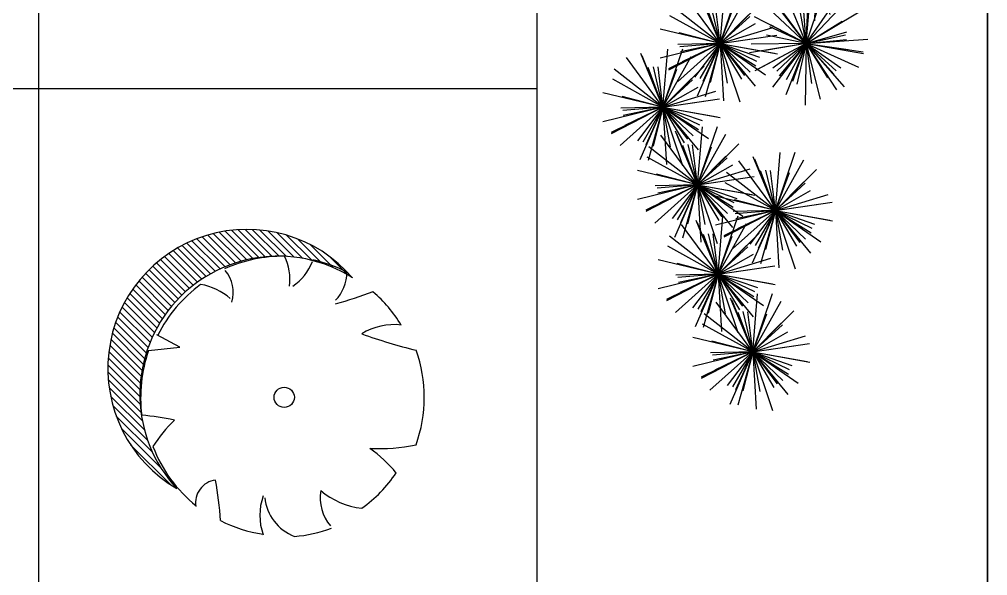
# Model space of a CAD drawing. Header units: inches. Extents: x 7658 to 73799, y 48 to 40262.
# Drawn here: x 69287 to 73799, y 14864 to 17457 of the extents above; entities that cross this region are included whole.
import ezdxf

# ---------------------------------------------------------------- set-up
doc = ezdxf.new("R2010")
doc.units = ezdxf.units.IN
doc.layers.add('www.cad-blocks.net', color=7, linetype='Continuous')
doc.styles.get("Standard").update_dxf_attribs({"font": 'arial.ttf'})

# ---------------------------------------------------------------- blocks, each defined once
blk = doc.blocks.new('A$C516926BB')
for p, q in [((57.99037719935905, 38.51941162519506), (57.99037719935859, -2.748136466834694e-06)), ((60.31176071131927, 38.51941162519506), (60.31176071131904, -2.748136466834694e-06)), ((62.41206010361475, 38.51941162519506), (62.41206010361452, -2.748136466834694e-06)), ((7.570399702672148e-07, 16.44097174518174), (60.31176071131881, 16.44097174518174))]:
    blk.add_line(p, q)
blk = doc.blocks.new('A$C0CBA77EA')
for p, q in [((0.6572828825719625, 3.12565336268176), (0.7490334059102679, 3.398285871458711)), ((0.6572828825719625, 3.12565336268176), (0.6794806879570388, 3.395660428895326)), ((0.6572828825719625, 3.12565336268176), (0.4862456115688474, 3.356938674151252)), ((0.6572828825719625, 3.12565336268176), (0.5538383130769944, 3.3760446153467)), ((0.6572828825719625, 3.12565336268176), (0.6766584205888648, 3.382350036408525)), ((0.6572828825719625, 3.12565336268176), (0.8199877359402308, 3.362874302030605)), ((0.6572828825719625, 3.12565336268176), (0.4594818726673111, 3.310778506433735)), ((0.6572828825719625, 3.12565336268176), (0.6220879991997208, 3.311039321553608)), ((0.6572828825719625, 3.12565336268176), (0.6422371396856761, 3.318611735847981)), ((0.6572828825719625, 3.12565336268176), (0.66666878569049, 3.322028250064932)), ((0.6572828825719625, 3.12565336268176), (0.8408573583601537, 3.320227808299705)), ((0.6572828825719625, 3.12565336268176), (0.4164506759934739, 3.249735620250476)), ((0.6572828825719625, 3.12565336268176), (0.5413783898311522, 3.274558641718386)), ((0.6572828825719625, 3.12565336268176), (0.9035794171841189, 3.27426244858566)), ((0.6572828825719625, 3.12565336268176), (0.4866525058423576, 3.204415481916612)), ((0.6572828825719625, 3.12565336268176), (0.4901423504879858, 3.213235758726796)), ((0.6572828825719625, 3.12565336268176), (0.8236793904134174, 3.23035958862215)), ((0.6572828825719625, 3.12565336268176), (0.4725795785179798, 3.164271014524502)), ((0.6572828825719625, 3.12565336268176), (0.8459459957912259, 3.180947316085394)), ((0.6572828825719625, 3.12565336268176), (0.8405888432725988, 3.16709152940598)), ((1.001283516628973, 2.923777312976426), (0.8978389471321861, 3.174168565640912)), ((1.001283516628973, 2.923777312976426), (1.093034039966369, 3.196409821752013)), ((1.001283516628973, 2.923777312976426), (1.023481322012231, 3.193784379189992)), ((1.001283516628973, 2.923777312976426), (1.020659054644057, 3.180473986702737)), ((1.001283516628973, 2.923777312976426), (1.163988369995423, 3.160998252324362)), ((0.6572828825719625, 3.12565336268176), (0.3931821577307346, 3.083113849453412)), ((0.6572828825719625, 3.12565336268176), (0.3998738801983563, 3.122620332459292)), ((0.6572828825719625, 3.12565336268176), (0.4176881799285184, 2.99919808665959)), ((0.6572828825719625, 3.12565336268176), (0.4296140466121869, 3.005505558258164)), ((0.6572828825719625, 3.12565336268176), (0.4663654346632029, 3.093875442090166)), ((0.6572828825719625, 3.12565336268176), (0.4997558115137508, 2.922051261368097)), ((0.6572828825719625, 3.12565336268176), (0.5018963960674228, 3.010265547185327)), ((0.6572828825719625, 3.12565336268176), (0.5198952086793724, 2.996303988410318)), ((0.6572828825719625, 3.12565336268176), (0.5302492029732093, 2.97560791683577)), ((0.6572828825719625, 3.12565336268176), (0.5613339664905652, 2.88677598979325)), ((0.6572828825719625, 3.12565336268176), (0.5635865999593079, 2.95630072828294)), ((0.6572828825719625, 3.12565336268176), (0.5936659592380238, 2.948817043011104)), ((0.6572828825719625, 3.12565336268176), (0.6133876642634277, 2.93715265190599)), ((0.6572828825719625, 3.12565336268176), (0.6520980194109143, 2.838042930728307)), ((0.6572828825719625, 3.12565336268176), (0.9442536762480813, 3.145513044252539)), ((0.6572828825719625, 3.12565336268176), (0.8450280537545041, 3.144584402301689)), ((0.6572828825719625, 3.12565336268176), (0.7961835099467862, 2.999064213838892)), ((0.6572828825719625, 3.12565336268176), (0.756341068103211, 2.965948407315182)), ((0.6572828825719625, 3.12565336268176), (0.722640373154718, 2.866255595781467)), ((0.6572828825719625, 3.12565336268176), (0.8178124315709283, 3.012156862864913)), ((0.6572828825719625, 3.12565336268176), (0.7867252545574956, 2.981764584492112)), ((0.6572828825719625, 3.12565336268176), (0.7982383975704579, 2.910246453396894)), ((0.6572828825719625, 3.12565336268176), (0.6813597420559745, 2.939270687181988)), ((0.6572828825719625, 3.12565336268176), (0.8337968811556493, 2.92465184191019)), ((0.6572828825719625, 3.12565336268176), (0.9011597745920881, 3.015731278516114)), ((0.6572828825719625, 3.12565336268176), (0.9219064013896059, 3.086497311584708)), ((0.6572828825719625, 3.12565336268176), (0.8519138740884955, 3.097905052578199)), ((0.6572828825719625, 3.12565336268176), (0.9243345156000942, 3.080046524740965)), ((1.001283516628973, 2.923777312976426), (0.8302462456240391, 3.155062624445918)), ((1.001283516628973, 2.923777312976426), (0.9862377737408679, 3.116735686141283)), ((1.001283516628973, 2.923777312976426), (1.010669419744772, 3.120152200359144)), ((1.001283516628973, 2.923777312976426), (1.184857992415346, 3.118351758593008)), ((1.001283516628973, 2.923777312976426), (0.8034825067225029, 3.108902456727947)), ((1.001283516628973, 2.923777312976426), (0.8853790238854344, 3.072682592011688)), ((1.001283516628973, 2.923777312976426), (0.9660886332549126, 3.109163271849184)), ((1.001283516628973, 2.923777312976426), (1.24758005124022, 3.072386398879416)), ((1.001283516628973, 2.923777312976426), (0.7604513100495751, 3.047859570544233)), ((1.001283516628973, 2.923777312976426), (1.167680024468609, 3.028483538915452)), ((1.001283516628973, 2.923777312976426), (0.8306531398975494, 3.002539432209005)), ((1.001283516628973, 2.923777312976426), (0.8341429845440871, 3.011359709020098)), ((1.001283516628973, 2.923777312976426), (1.189946629846418, 2.979071266378696)), ((1.001283516628973, 2.923777312976426), (0.8165802125731716, 2.962394964817349)), ((1.001283516628973, 2.923777312976426), (1.184589477326881, 2.965215479698827)), ((1.001283516628973, 2.923777312976426), (1.288254310303273, 2.943636994545841)), ((1.001283516628973, 2.923777312976426), (1.189028687809696, 2.942708352595901)), ((1.001283516628973, 2.923777312976426), (0.7371827917850169, 2.881237799747623)), ((1.001283516628973, 2.923777312976426), (0.7438745142535481, 2.920744282753049)), ((1.001283516628973, 2.923777312976426), (0.7616888139837101, 2.797322036952892)), ((1.001283516628973, 2.923777312976426), (0.7736146806682882, 2.803629508551921)), ((1.001283516628973, 2.923777312976426), (0.8103660687183947, 2.891999392384378)), ((1.001283516628973, 2.923777312976426), (0.8437564455689426, 2.720175211662308)), ((1.001283516628973, 2.923777312976426), (0.845897030123524, 2.808389497479084)), ((1.001283516628973, 2.923777312976426), (0.8638958427336547, 2.794427938703166)), ((1.001283516628973, 2.923777312976426), (0.8742498370284011, 2.773731867128618)), ((1.001283516628973, 2.923777312976426), (0.9053346005466665, 2.684899940086098)), ((1.001283516628973, 2.923777312976426), (0.9075872340144997, 2.754424678575788)), ((1.001283516628973, 2.923777312976426), (0.9376665932932156, 2.746940993305316)), ((1.001283516628973, 2.923777312976426), (0.957388298319529, 2.735276602198383)), ((1.001283516628973, 2.923777312976426), (0.9960986534651965, 2.636166881022973)), ((1.001283516628973, 2.923777312976426), (1.177797515211751, 2.722775792204857)), ((1.001283516628973, 2.923777312976426), (1.142239031626559, 2.708370403690651)), ((1.001283516628973, 2.923777312976426), (1.06664100720991, 2.664379546075679)), ((1.001283516628973, 2.923777312976426), (1.268335149654376, 2.878170475035176)), ((1.001283516628973, 2.923777312976426), (1.195914508143687, 2.89602900287241)), ((1.001283516628973, 2.923777312976426), (1.24516040864728, 2.813855228808961)), ((1.001283516628973, 2.923777312976426), (1.265907035444798, 2.88462126187892)), ((1.001283516628973, 2.923777312976426), (1.161813065625211, 2.81028081315867)), ((1.001283516628973, 2.923777312976426), (1.140184144001978, 2.797188164133104)), ((1.001283516628973, 2.923777312976426), (1.025360376112076, 2.73739463747529)), ((1.001283516628973, 2.923777312976426), (1.130725888611778, 2.779888534786323)), ((1.001283516628973, 2.923777312976426), (1.100341702158403, 2.764072357609393)), ((0.9574053792384802, 2.529585365505454), (1.049155902574967, 2.802217874281496)), ((0.9574053792384802, 2.529585365505454), (0.9796031846217375, 2.79959243171902)), ((0.9574053792384802, 2.529585365505454), (0.7863681082344556, 2.760870676974946)), ((0.9574053792384802, 2.529585365505454), (0.8539608097426026, 2.77997661816994)), ((0.9574053792384802, 2.529585365505454), (0.9767809172535635, 2.786282039231764)), ((0.9574053792384802, 2.529585365505454), (1.120110232604929, 2.766806304853844)), ((0.9574053792384802, 2.529585365505454), (0.7596043693320098, 2.714710509257429)), ((0.9574053792384802, 2.529585365505454), (0.9222104958644195, 2.714971324378666)), ((0.9574053792384802, 2.529585365505454), (0.9423596363503748, 2.72254373867122)), ((0.9574053792384802, 2.529585365505454), (0.9667912823551887, 2.725960252888171)), ((0.9574053792384802, 2.529585365505454), (1.140979855024852, 2.724159811122945)), ((0.9574053792384802, 2.529585365505454), (0.8415008864958509, 2.678490644541625)), ((0.9574053792384802, 2.529585365505454), (1.203701913848818, 2.678194451408444)), ((0.9574053792384802, 2.529585365505454), (0.7165731726599915, 2.653667623073261)), ((0.9574053792384802, 2.529585365505454), (0.7902648471526845, 2.617167761550036)), ((0.9574053792384802, 2.529585365505454), (1.123801887079026, 2.63429159144448)), ((0.64787438039275, 2.305837956247387), (0.7396249037301459, 2.578470465023884)), ((0.64787438039275, 2.305837956247387), (0.6700721857769167, 2.575845022460044)), ((0.9574053792384802, 2.529585365505454), (0.7867750025079658, 2.608347484738943)), ((0.9574053792384802, 2.529585365505454), (1.146068492455925, 2.584879318908179)), ((0.64787438039275, 2.305837956247387), (0.4768371093887254, 2.537123267716879)), ((0.64787438039275, 2.305837956247387), (0.5444298108968724, 2.556229208911873)), ((0.64787438039275, 2.305837956247387), (0.6672499184078333, 2.562534629973698)), ((0.64787438039275, 2.305837956247387), (0.8105792337591993, 2.543058895595777)), ((0.9574053792384802, 2.529585365505454), (0.6933046543963428, 2.487045852276651)), ((0.9574053792384802, 2.529585365505454), (0.699996376863055, 2.526552335282531)), ((0.9574053792384802, 2.529585365505454), (0.7178106765941266, 2.403130089482829)), ((0.9574053792384802, 2.529585365505454), (0.7297365432768856, 2.409437561080949)), ((0.9574053792384802, 2.529585365505454), (0.7664879313279016, 2.497807444913406)), ((0.9574053792384802, 2.529585365505454), (0.7727020751826785, 2.568203017347287)), ((0.9574053792384802, 2.529585365505454), (0.799878308179359, 2.325983264191336)), ((0.9574053792384802, 2.529585365505454), (0.802018892733031, 2.414197550008566)), ((0.9574053792384802, 2.529585365505454), (0.8200177053431617, 2.400235991232648)), ((0.9574053792384802, 2.529585365505454), (0.830371699637908, 2.379539919658555)), ((0.9574053792384802, 2.529585365505454), (0.8614564631561734, 2.290707992616035)), ((0.9574053792384802, 2.529585365505454), (0.8637090966240066, 2.36023273110527)), ((0.9574053792384802, 2.529585365505454), (0.8937884559027225, 2.352749045835253)), ((0.9574053792384802, 2.529585365505454), (0.9135101609281264, 2.34108465472832)), ((0.9574053792384802, 2.529585365505454), (0.952220516075613, 2.241974933552001)), ((0.9574053792384802, 2.529585365505454), (1.140711339938207, 2.571023532229219)), ((0.9574053792384802, 2.529585365505454), (1.24437617291369, 2.549445047075324)), ((0.9574053792384802, 2.529585365505454), (1.145150550419203, 2.548516405125383)), ((0.9574053792384802, 2.529585365505454), (1.133919377821258, 2.328583844734339)), ((0.9574053792384802, 2.529585365505454), (0.9814822387215827, 2.343202690004318)), ((0.9574053792384802, 2.529585365505454), (1.098360894235157, 2.314178456220134)), ((0.9574053792384802, 2.529585365505454), (1.086847751222194, 2.385696587315806)), ((0.9574053792384802, 2.529585365505454), (1.022762869819417, 2.270187598604707)), ((0.9574053792384802, 2.529585365505454), (1.201282271256787, 2.419663281338899)), ((0.9574053792384802, 2.529585365505454), (1.05646356476791, 2.369880410138421)), ((0.9574053792384802, 2.529585365505454), (1.096306006611485, 2.402996216663041)), ((0.9574053792384802, 2.529585365505454), (1.224457012264793, 2.483978527564204)), ((0.9574053792384802, 2.529585365505454), (1.152036370754104, 2.501837055401438)), ((0.9574053792384802, 2.529585365505454), (1.117934928235627, 2.416088865687698)), ((0.9574053792384802, 2.529585365505454), (1.222028898054305, 2.490429314407947)), ((0.64787438039275, 2.305837956247387), (0.4500733704862796, 2.490963099998908)), ((0.64787438039275, 2.305837956247387), (0.6126794970186893, 2.491223915119235)), ((0.64787438039275, 2.305837956247387), (0.6328286375064636, 2.498796329412244)), ((0.64787438039275, 2.305837956247387), (0.657260283510368, 2.502212843630105)), ((0.64787438039275, 2.305837956247387), (0.8314488561809412, 2.500412401865333)), ((0.64787438039275, 2.305837956247387), (0.5319698876519396, 2.454743235283559)), ((0.64787438039275, 2.305837956247387), (0.8941709150039969, 2.454447042150377)), ((0.64787438039275, 2.305837956247387), (0.4070421738142613, 2.429920213815194)), ((0.64787438039275, 2.305837956247387), (0.4807338483078638, 2.393420352291969)), ((0.64787438039275, 2.305837956247387), (0.8142708882332954, 2.410544182187323)), ((0.64787438039275, 2.305837956247387), (0.4772440036631451, 2.384600075479966)), ((0.64787438039275, 2.305837956247387), (0.8365374936120133, 2.361131909648748)), ((0.64787438039275, 2.305837956247387), (0.8311803410924767, 2.347276122969788)), ((0.9918750144479418, 2.103961906540235), (0.8884304449520641, 2.35435315920472)), ((0.9918750144479418, 2.103961906540235), (1.083625537785338, 2.376594415317186)), ((0.9918750144479418, 2.103961906540235), (1.014072819831199, 2.373968972754255)), ((0.9918750144479418, 2.103961906540235), (1.011250552463935, 2.360658580266545)), ((0.64787438039275, 2.305837956247387), (0.3837736555506126, 2.26329844301813)), ((0.64787438039275, 2.305837956247387), (0.3904653780200533, 2.302804926024464)), ((0.64787438039275, 2.305837956247387), (0.4082796777493058, 2.179382680224307)), ((0.64787438039275, 2.305837956247387), (0.4202055444329744, 2.185690151822882)), ((0.64787438039275, 2.305837956247387), (0.4569569324839904, 2.274060035655339)), ((0.64787438039275, 2.305837956247387), (0.4631710763387673, 2.34445560808831)), ((0.64787438039275, 2.305837956247387), (0.4903473093345383, 2.102235854933269)), ((0.64787438039275, 2.305837956247387), (0.4924878938873007, 2.19045014074959)), ((0.64787438039275, 2.305837956247387), (0.5104867064983409, 2.176488581974127)), ((0.64787438039275, 2.305837956247387), (0.5208407007930873, 2.155792510401398)), ((0.64787438039275, 2.305837956247387), (0.5519254643104432, 2.066960583357968)), ((0.64787438039275, 2.305837956247387), (0.5541780977800954, 2.136485321848113)), ((0.64787438039275, 2.305837956247387), (0.5842574570579018, 2.129001636576277)), ((0.64787438039275, 2.305837956247387), (0.6039791620833057, 2.117337245470253)), ((0.64787438039275, 2.305837956247387), (0.6426895172307923, 2.018227524293479)), ((0.64787438039275, 2.305837956247387), (0.9348451740679593, 2.325697637816802)), ((0.64787438039275, 2.305837956247387), (0.8356195515743821, 2.324768995867316)), ((0.64787438039275, 2.305837956247387), (0.9149260134190627, 2.260231118306137)), ((0.64787438039275, 2.305837956247387), (0.842505371909283, 2.278089646142462)), ((0.64787438039275, 2.305837956247387), (0.9124978992094839, 2.26668190515079)), ((0.64787438039275, 2.305837956247387), (0.8917512724110566, 2.195915872080832)), ((0.64787438039275, 2.305837956247387), (0.8243883789773463, 2.104836435475818)), ((0.64787438039275, 2.305837956247387), (0.6719512398758525, 2.119455280747161)), ((0.64787438039275, 2.305837956247387), (0.7888298953894264, 2.090431046962067)), ((0.64787438039275, 2.305837956247387), (0.7773167523773736, 2.161949178057284)), ((0.64787438039275, 2.305837956247387), (0.8084039293908063, 2.192341456429631)), ((0.64787438039275, 2.305837956247387), (0.7132318709755054, 2.04644018934664)), ((0.64787438039275, 2.305837956247387), (0.746932565923089, 2.14613300087899)), ((0.64787438039275, 2.305837956247387), (0.7867750077666642, 2.179248807404974)), ((0.9918750144479418, 2.103961906540235), (0.8208377434439171, 2.335247218010636)), ((0.9918750144479418, 2.103961906540235), (1.154579867815301, 2.341182845889989)), ((0.9918750144479418, 2.103961906540235), (0.7940740045423809, 2.289087050292665)), ((0.9918750144479418, 2.103961906540235), (0.9566801310747906, 2.289347865412992)), ((0.9918750144479418, 2.103961906540235), (0.9768292715607458, 2.296920279706001)), ((0.9918750144479418, 2.103961906540235), (1.00126091756556, 2.300336793924316)), ((0.9918750144479418, 2.103961906540235), (1.175449490235223, 2.29853635215909)), ((0.9918750144479418, 2.103961906540235), (0.7510428078685436, 2.228044164109406)), ((0.9918750144479418, 2.103961906540235), (0.8759705217062219, 2.25286718557777)), ((0.9918750144479418, 2.103961906540235), (1.238171549059189, 2.252570992444589)), ((0.9918750144479418, 2.103961906540235), (0.8212446377183369, 2.182724025774178)), ((0.9918750144479418, 2.103961906540235), (0.8247344823630556, 2.191544302585726)), ((0.9918750144479418, 2.103961906540235), (1.158271522289397, 2.208668132480625)), ((0.9918750144479418, 2.103961906540235), (0.8071717103930496, 2.142579558382522)), ((0.9918750144479418, 2.103961906540235), (1.180538127667205, 2.159255859943869)), ((0.9918750144479418, 2.103961906540235), (1.175180975147669, 2.145400073264454)), ((0.9918750144479418, 2.103961906540235), (1.278845808123151, 2.123821588110559)), ((0.9918750144479418, 2.103961906540235), (1.179620185629574, 2.122892946160164)), ((0.9918750144479418, 2.103961906540235), (0.7277742896058044, 2.061422393311432)), ((0.9918750144479418, 2.103961906540235), (0.7344660120743356, 2.100928876318221)), ((0.9918750144479418, 2.103961906540235), (0.7522803118044976, 1.977506630518064)), ((0.9918750144479418, 2.103961906540235), (0.7642061784872567, 1.983814102117094)), ((0.9918750144479418, 2.103961906540235), (0.8009575665382727, 2.072183985948641)), ((0.9918750144479418, 2.103961906540235), (0.8343479433897301, 1.900359805227481)), ((0.9918750144479418, 2.103961906540235), (0.836488527943402, 1.988574091043347)), ((0.9918750144479418, 2.103961906540235), (0.8544873405544422, 1.974612532268338)), ((0.9918750144479418, 2.103961906540235), (0.8648413348482791, 1.953916460694245)), ((0.9918750144479418, 2.103961906540235), (0.895926098365635, 1.86508453365127)), ((0.9918750144479418, 2.103961906540235), (0.8981787318352872, 1.93460927214187)), ((0.9918750144479418, 2.103961906540235), (0.9282580911130935, 1.927125586869579)), ((0.9918750144479418, 2.103961906540235), (0.947979796139407, 1.915461195764465)), ((0.9918750144479418, 2.103961906540235), (0.986690151285984, 1.816351474587691)), ((0.9918750144479418, 2.103961906540235), (1.090933199978281, 1.944256951172747)), ((0.9918750144479418, 2.103961906540235), (1.057232505030697, 1.844564139640852)), ((0.9918750144479418, 2.103961906540235), (1.121317386432565, 1.960073128351496)), ((0.9918750144479418, 2.103961906540235), (1.132830529445528, 1.888554997255824)), ((0.9918750144479418, 2.103961906540235), (1.015951873931954, 1.917579231040008)), ((0.9918750144479418, 2.103961906540235), (1.256498533264676, 2.064805855444092)), ((0.9918750144479418, 2.103961906540235), (1.130775641821856, 1.977372757697367)), ((0.9918750144479418, 2.103961906540235), (1.235751906467158, 1.994039822374589)), ((0.9918750144479418, 2.103961906540235), (1.152404563445089, 1.990465406722933)), ((0.9918750144479418, 2.103961906540235), (1.168389013031629, 1.902960385768665)), ((0.9918750144479418, 2.103961906540235), (1.186506005964475, 2.076213596437583)), ((0.9918750144479418, 2.103961906540235), (1.258926647475164, 2.05835506859944)), ((0.5464255823189887, 1.709947808141578), (0.3763985294663144, 1.941976781920175)), ((0.5464255823189887, 1.709947808141578), (0.4434785609128085, 1.960544035472367)), ((0.5464255823189887, 1.709947808141578), (0.4502002872877711, 1.948713983240623)), ((0.5464255823189887, 1.709947808141578), (0.6393641324921191, 1.98217761779938)), ((0.5464255823189887, 1.709947808141578), (0.569159650201982, 1.979910250948478)), ((0.5464255823189887, 1.709947808141578), (0.6788534731858817, 1.946293766621466)), ((0.9479968770574487, 1.709769959070172), (0.7769596060534241, 1.941055270540119)), ((0.9479968770574487, 1.709769959070172), (0.8445523075624806, 1.960161211734203)), ((0.9479968770574487, 1.709769959070172), (1.039747400395754, 1.982402467846214)), ((0.9479968770574487, 1.709769959070172), (0.9701946824425249, 1.979777025283738)), ((0.9479968770574487, 1.709769959070172), (0.967372415072532, 1.966466632796482)), ((0.9479968770574487, 1.709769959070172), (1.110701730425717, 1.946990898419017)), ((0.5464255823189887, 1.709947808141578), (0.5023122490929381, 1.898397594518201)), ((0.5464255823189887, 1.709947808141578), (0.5238085450455401, 1.897284679012728)), ((0.5464255823189887, 1.709947808141578), (0.7383542940406187, 1.901154314271253)), ((0.9479968770574487, 1.709769959070172), (0.7501958671518878, 1.894895102822602)), ((0.9479968770574487, 1.709769959070172), (0.9128019936842975, 1.89515591794293)), ((0.9479968770574487, 1.709769959070172), (0.9329511341702528, 1.902728332235483)), ((0.9479968770574487, 1.709769959070172), (0.9573827801741572, 1.906144846453799)), ((0.9479968770574487, 1.709769959070172), (1.13157135284564, 1.904344404688118)), ((0.5464255823189887, 1.709947808141578), (0.3195051476905064, 1.886735137218011)), ((0.5464255823189887, 1.709947808141578), (0.4779935961023511, 1.894252596018077)), ((0.5464255823189887, 1.709947808141578), (0.6117768873009481, 1.886967130533549)), ((0.9479968770574487, 1.709769959070172), (0.8320923843166383, 1.858675238106798)), ((0.9479968770574487, 1.709769959070172), (1.194293411669605, 1.858379044974072)), ((0.5464255823189887, 1.709947808141578), (0.3125348428729922, 1.839770475841078)), ((0.5464255823189887, 1.709947808141578), (0.6791818567126029, 1.844046298707099)), ((0.5464255823189887, 1.709947808141578), (0.6851796201390243, 1.836697616339507)), ((0.9479968770574487, 1.709769959070172), (0.70716467047896, 1.833852216638888)), ((0.9479968770574487, 1.709769959070172), (1.114393384897994, 1.814476185010562)), ((0.5464255823189887, 1.709947808141578), (0.2666839501498544, 1.776964691129024)), ((0.5464255823189887, 1.709947808141578), (0.7107521263642411, 1.802702433283457)), ((0.5464255823189887, 1.709947808141578), (0.7926587579486295, 1.78503320616187)), ((0.9479968770574487, 1.709769959070172), (0.7773665003269343, 1.788532078304115)), ((0.9479968770574487, 1.709769959070172), (0.780856344973472, 1.797352355115208)), ((0.9479968770574487, 1.709769959070172), (1.136659990276712, 1.765063912473806)), ((0.5464255823189887, 1.709947808141578), (0.356129121288177, 1.759328457092806)), ((0.5464255823189887, 1.709947808141578), (0.8110036102098093, 1.749410071199918)), ((0.5464255823189887, 1.709947808141578), (0.737998952482485, 1.737496891581259)), ((0.9479968770574487, 1.709769959070172), (0.7632935730025565, 1.748387610912459)), ((0.9479968770574487, 1.709769959070172), (1.131302837757175, 1.751208125793482)), ((0.9479968770574487, 1.709769959070172), (1.234967670732658, 1.729629640640042)), ((0.9479968770574487, 1.709769959070172), (1.13574204823999, 1.728700998689192)), ((0.5464255823189887, 1.709947808141578), (0.2669223720131413, 1.641943405319353)), ((0.2797416855064512, 1.41335031176618), (0.3726802356795815, 1.685580121423982)), ((0.2797416855064512, 1.41335031176618), (0.3024757533885349, 1.683312754574445)), ((0.5464255823189887, 1.709947808141578), (0.3057371324257474, 1.585586928212024)), ((0.5464255823189887, 1.709947808141578), (0.3060970473106863, 1.59247015788992)), ((0.5464255823189887, 1.709947808141578), (0.3473057558203436, 1.531313831128728)), ((0.5464255823189887, 1.709947808141578), (0.3498770034420886, 1.705492730899323)), ((0.5464255823189887, 1.709947808141578), (0.3591797251001481, 1.693910793351506)), ((0.5464255823189887, 1.709947808141578), (0.3617670926050778, 1.671116432435383)), ((0.5464255823189887, 1.709947808141578), (0.3693452049519692, 1.624544462051063)), ((0.5464255823189887, 1.709947808141578), (0.4278197272997204, 1.553155452692181)), ((0.5464255823189887, 1.709947808141578), (0.439093881748704, 1.464919831982343)), ((0.5464255823189887, 1.709947808141578), (0.4523984989036762, 1.547229940426632)), ((0.5464255823189887, 1.709947808141578), (0.4666528591515089, 1.533608303797109)), ((0.5464255823189887, 1.709947808141578), (0.4773453844954929, 1.461962889156212)), ((0.5464255823189887, 1.709947808141578), (0.500400548899961, 1.527739429661551)), ((0.5464255823189887, 1.709947808141578), (0.71294315105024, 1.60543421631769)), ((0.5464255823189887, 1.709947808141578), (0.7997930898181949, 1.664412108738134)), ((0.5464255823189887, 1.709947808141578), (0.7294650713301962, 1.647052231059433)), ((0.5464255823189887, 1.709947808141578), (0.716541271602182, 1.628294358594985)), ((0.5464255823189887, 1.709947808141578), (0.8130693062166756, 1.662013656688714)), ((0.5464255823189887, 1.709947808141578), (0.5799401839121856, 1.525028992524085)), ((0.5464255823189887, 1.709947808141578), (0.5627173438078898, 1.442939603106197)), ((0.5464255823189887, 1.709947808141578), (0.6384915508806444, 1.4374216611252)), ((0.5464255823189887, 1.709947808141578), (0.6606217487060349, 1.560691543709481)), ((0.5464255823189887, 1.709947808141578), (0.7582274925362071, 1.563631217814645)), ((0.5464255823189887, 1.709947808141578), (0.7102284489765225, 1.511359755502099)), ((0.5464255823189887, 1.709947808141578), (0.687020796222896, 1.576935425329111)), ((0.5464255823189887, 1.709947808141578), (0.6453601361681649, 1.543600995101997)), ((0.9479968770574487, 1.709769959070172), (0.6838961522153113, 1.667230445841369)), ((0.9479968770574487, 1.709769959070172), (0.6905878746838425, 1.706736928847704)), ((0.9479968770574487, 1.709769959070172), (0.708402174413095, 1.583314683047092)), ((0.9479968770574487, 1.709769959070172), (0.7203280410976731, 1.589622154646577)), ((0.9479968770574487, 1.709769959070172), (0.7570794291477796, 1.677992038478124)), ((0.9479968770574487, 1.709769959070172), (0.790469805999237, 1.506167857756509)), ((0.9479968770574487, 1.709769959070172), (0.7926103905529089, 1.59438214357283)), ((0.9479968770574487, 1.709769959070172), (0.8106092031648586, 1.580420584797366)), ((0.9479968770574487, 1.709769959070172), (0.8209631974586955, 1.559724513223273)), ((0.9479968770574487, 1.709769959070172), (0.8520479609760514, 1.470892586180753)), ((0.9479968770574487, 1.709769959070172), (0.8543005944438846, 1.540417324671353)), ((0.9479968770574487, 1.709769959070172), (0.8843799537226005, 1.532933639399062)), ((0.9479968770574487, 1.709769959070172), (0.9041016587489139, 1.521269248294402)), ((0.9479968770574487, 1.709769959070172), (0.9428120138964005, 1.422159527117174)), ((0.9479968770574487, 1.709769959070172), (1.212620395875092, 1.67061390797312)), ((0.9479968770574487, 1.709769959070172), (1.086897504432272, 1.583180810227304)), ((0.9479968770574487, 1.709769959070172), (1.047055062588697, 1.550065003702684)), ((0.9479968770574487, 1.709769959070172), (1.191873769076665, 1.599847874904071)), ((0.9479968770574487, 1.709769959070172), (1.013354367640204, 1.45037219216988)), ((0.9479968770574487, 1.709769959070172), (1.108526426055505, 1.596273459252416)), ((0.9479968770574487, 1.709769959070172), (1.077439249042072, 1.565881180880524)), ((0.9479968770574487, 1.709769959070172), (1.088952392055944, 1.494363049785306)), ((0.9479968770574487, 1.709769959070172), (0.9720737365405512, 1.523387283569491)), ((0.9479968770574487, 1.709769959070172), (1.124510875641135, 1.508768438298603)), ((0.9479968770574487, 1.709769959070172), (1.142627868573982, 1.682021648966611)), ((0.9479968770574487, 1.709769959070172), (1.215048510084671, 1.664163121128468)), ((0.2797416855064512, 1.41335031176618), (0.1097146326537768, 1.645379285545232)), ((0.2797416855064512, 1.41335031176618), (0.1767946640993614, 1.663946539097878)), ((0.2797416855064512, 1.41335031176618), (0.183516390474324, 1.652116486866134)), ((0.2797416855064512, 1.41335031176618), (0.4121695763715252, 1.649696270246523)), ((0.2797416855064512, 1.41335031176618), (0.05282125087614986, 1.590137640843523)), ((0.2797416855064512, 1.41335031176618), (0.2113096992898136, 1.597655099643134)), ((0.2797416855064512, 1.41335031176618), (0.2356283522804006, 1.601800098143258)), ((0.2797416855064512, 1.41335031176618), (0.2571246482330025, 1.60068718263733)), ((0.2797416855064512, 1.41335031176618), (0.4716703972262621, 1.604556817896764)), ((0.2797416855064512, 1.41335031176618), (0.3450929904875011, 1.59036963415906)), ((0.2797416855064512, 1.41335031176618), (0.0458509460586356, 1.543172979466135)), ((0.2797416855064512, 1.41335031176618), (0.4124979598982463, 1.54744880233352)), ((0.2797416855064512, 1.41335031176618), (0.4184957233255773, 1.540100119964109)), ((0.2797416855064512, 1.41335031176618), (0.4440682295507941, 1.506104936908969)), ((0.2797416855064512, 1.41335031176618), (5.33364072907716e-08, 1.480367194754535)), ((0.2797416855064512, 1.41335031176618), (0.08944522447472991, 1.462730960717863)), ((0.2797416855064512, 1.41335031176618), (0.5259748611351824, 1.488435709786927)), ((0.2797416855064512, 1.41335031176618), (0.5443197133963622, 1.452812574824065)), ((0.2797416855064512, 1.41335031176618), (0.0002384752006037161, 1.34534590894441)), ((0.2797416855064512, 1.41335031176618), (0.03905323561230034, 1.288989431836626)), ((0.2797416855064512, 1.41335031176618), (0.03941315049814875, 1.295872661514977)), ((0.2797416855064512, 1.41335031176618), (0.08062185900780605, 1.234716334754694)), ((0.2797416855064512, 1.41335031176618), (0.08319310662864154, 1.408895234525289)), ((0.2797416855064512, 1.41335031176618), (0.0924958282876105, 1.397313296976563)), ((0.2797416855064512, 1.41335031176618), (0.09508319579254021, 1.374518936061349)), ((0.2797416855064512, 1.41335031176618), (0.1026613081385221, 1.327946965676119)), ((0.2797416855064512, 1.41335031176618), (0.1611358304871828, 1.256557956316783)), ((0.2797416855064512, 1.41335031176618), (0.1724099849352569, 1.1683223356074)), ((0.2797416855064512, 1.41335031176618), (0.1857146020902292, 1.250632444052599)), ((0.2797416855064512, 1.41335031176618), (0.1999689623389713, 1.237010807422166)), ((0.2797416855064512, 1.41335031176618), (0.2106614876811364, 1.165365392780814)), ((0.2797416855064512, 1.41335031176618), (0.2337166520865139, 1.231141933287063)), ((0.2797416855064512, 1.41335031176618), (0.4713150556681285, 1.440899395206316)), ((0.2797416855064512, 1.41335031176618), (0.5463854094032286, 1.365416160313316)), ((0.2797416855064512, 1.41335031176618), (0.4627811745167492, 1.35045473468449)), ((0.2797416855064512, 1.41335031176618), (0.5331091930047478, 1.367814612364555)), ((0.2797416855064512, 1.41335031176618), (0.4915435957227601, 1.267033721441067)), ((0.2797416855064512, 1.41335031176618), (0.4498573747887349, 1.331696862219133)), ((0.2797416855064512, 1.41335031176618), (0.4462592542377024, 1.308836719942747)), ((0.2797416855064512, 1.41335031176618), (0.3786762393547178, 1.247003498726144)), ((0.2797416855064512, 1.41335031176618), (0.420336899409449, 1.280337928954168)), ((0.2797416855064512, 1.41335031176618), (0.4435445521621659, 1.214762259127156)), ((0.2797416855064512, 1.41335031176618), (0.3939378518925878, 1.264094047335448)), ((0.2797416855064512, 1.41335031176618), (0.3718076540681068, 1.140824164750711)), ((0.2797416855064512, 1.41335031176618), (0.2960334469953523, 1.146342106732163)), ((0.2797416855064512, 1.41335031176618), (0.3132562870987385, 1.228431496149597)), ((0.4409692156741585, 1.050971689456446), (0.5339077658463793, 1.323201499114248)), ((0.4409692156741585, 1.050971689456446), (0.4637032835571517, 1.320934132264256)), ((0.4409692156741585, 1.050971689456446), (0.2709421628214841, 1.283000663235043)), ((0.4409692156741585, 1.050971689456446), (0.3380221942679782, 1.301567916787235)), ((0.4409692156741585, 1.050971689456446), (0.3447439206429408, 1.2897378645564)), ((0.4409692156741585, 1.050971689456446), (0.573397106540142, 1.287317647937243)), ((0.4409692156741585, 1.050971689456446), (0.2140487810456762, 1.227759018533789)), ((0.4409692156741585, 1.050971689456446), (0.3725372294575209, 1.235276477332945)), ((0.4409692156741585, 1.050971689456446), (0.3968558824481079, 1.239421475833069)), ((0.4409692156741585, 1.050971689456446), (0.4183521784007098, 1.238308560327596)), ((0.4409692156741585, 1.050971689456446), (0.6328979273948789, 1.242178195586121)), ((0.4409692156741585, 1.050971689456446), (0.5063205206552084, 1.227991011848417)), ((0.4409692156741585, 1.050971689456446), (0.2070784762272524, 1.180794357155946)), ((0.4409692156741585, 1.050971689456446), (0.5737254900677726, 1.185070180022876)), ((0.4409692156741585, 1.050971689456446), (0.5797232534932846, 1.177721497654375)), ((0.8037355427259172, 0.931502302780018), (0.7007885213197369, 1.182098530111716)), ((0.8037355427259172, 0.931502302780018), (0.896674092899957, 1.203732112438274)), ((0.8037355427259172, 0.931502302780018), (0.8264696106089104, 1.201464745588282)), ((0.4409692156741585, 1.050971689456446), (0.6052957597185014, 1.143726314598325)), ((0.8037355427259172, 0.931502302780018), (0.6337084898750618, 1.16353127655816)), ((0.8037355427259172, 0.931502302780018), (0.7075102476946995, 1.170268477879517)), ((0.8037355427259172, 0.931502302780018), (0.9361634335928102, 1.16784826126036)), ((0.4409692156741585, 1.050971689456446), (0.1612275835050241, 1.117988572443892)), ((0.4409692156741585, 1.050971689456446), (0.2506727546433467, 1.100352338408584)), ((0.4409692156741585, 1.050971689456446), (0.6872023913037992, 1.126057087476738)), ((0.4409692156741585, 1.050971689456446), (0.7055472435640695, 1.090433952514786)), ((0.8037355427259172, 0.931502302780018), (0.5768151080974349, 1.108289631856906)), ((0.8037355427259172, 0.931502302780018), (0.7353035565092796, 1.115807090657881)), ((0.8037355427259172, 0.931502302780018), (0.7596222094998666, 1.119952089156641)), ((0.8037355427259172, 0.931502302780018), (0.7811185054524685, 1.118839173651168)), ((0.8037355427259172, 0.931502302780018), (0.9956642544475471, 1.122708808911511)), ((0.8037355427259172, 0.931502302780018), (0.8690868477069671, 1.108521625171988)), ((0.4409692156741585, 1.050971689456446), (0.161466005368311, 0.9829672866342207)), ((0.4409692156741585, 1.050971689456446), (0.2002807657809171, 0.9266108095268919)), ((0.4409692156741585, 1.050971689456446), (0.2006406806658561, 0.9334940392056978)), ((0.4409692156741585, 1.050971689456446), (0.2418493891764228, 0.8723377124445051)), ((0.4409692156741585, 1.050971689456446), (0.2444206367981678, 1.046516612214646)), ((0.4409692156741585, 1.050971689456446), (0.2537233584553178, 1.034934674666374)), ((0.4409692156741585, 1.050971689456446), (0.2563107259602475, 1.012140313750251)), ((0.4409692156741585, 1.050971689456446), (0.2638888383071389, 0.9655683433659306)), ((0.4409692156741585, 1.050971689456446), (0.3223633606557996, 0.8941793340079585)), ((0.4409692156741585, 1.050971689456446), (0.3336375151038737, 0.805943713296756)), ((0.4409692156741585, 1.050971689456446), (0.346942132258846, 0.8882538217424099)), ((0.4409692156741585, 1.050971689456446), (0.3611964925066786, 0.8746321851128869)), ((0.4409692156741585, 1.050971689456446), (0.3718890178497531, 0.8029867704710796)), ((0.4409692156741585, 1.050971689456446), (0.3949441822551307, 0.8687633109764192)), ((0.4409692156741585, 1.050971689456446), (0.6325425858376548, 1.078520772897036)), ((0.4409692156741585, 1.050971689456446), (0.6047720823316922, 0.8523836368169668)), ((0.4409692156741585, 1.050971689456446), (0.5399037695233346, 0.8846248764164102)), ((0.4409692156741585, 1.050971689456446), (0.5815644295780658, 0.9179593066439793)), ((0.4409692156741585, 1.050971689456446), (0.6527711258913769, 0.9046550991295135)), ((0.4409692156741585, 1.050971689456446), (0.5551653820612046, 0.9017154250252588)), ((0.4409692156741585, 1.050971689456446), (0.7076129395718453, 1.003037538003582)), ((0.4409692156741585, 1.050971689456446), (0.6110849049573517, 0.9693182399098532)), ((0.4409692156741585, 1.050971689456446), (0.624008704685366, 0.9880761123752109)), ((0.4409692156741585, 1.050971689456446), (0.6943367231733646, 1.005435990054821)), ((0.4409692156741585, 1.050971689456446), (0.5330351842367236, 0.7784455424405223)), ((0.4409692156741585, 1.050971689456446), (0.6074867844054097, 0.9464580976325578)), ((0.4409692156741585, 1.050971689456446), (0.4572609771630596, 0.7839634844219745)), ((0.4409692156741585, 1.050971689456446), (0.4744838172673553, 0.866052873838953)), ((0.8037355427259172, 0.931502302780018), (0.5698448032790111, 1.061324970480882)), ((0.8037355427259172, 0.931502302780018), (0.9364918171195313, 1.065600793346448)), ((0.8037355427259172, 0.931502302780018), (0.9424895805459528, 1.058252110977946)), ((0.8037355427259172, 0.931502302780018), (0.5239939105567828, 0.9985191857674636)), ((0.8037355427259172, 0.931502302780018), (0.9680620867702601, 1.024256927922352)), ((0.8037355427259172, 0.931502302780018), (1.049968718354648, 1.006587700800765)), ((0.8037355427259172, 0.931502302780018), (0.6134390816951054, 0.9808829517321556)), ((0.8037355427259172, 0.931502302780018), (1.068313570617647, 0.9709645658383579)), ((0.8037355427259172, 0.931502302780018), (0.9953089128894135, 0.9590513862210628)), ((0.8037355427259172, 0.931502302780018), (0.5242323324209792, 0.8634978999582472)), ((0.5370516459133796, 0.6349048064059843), (0.62999019608651, 0.9071346160624216)), ((0.5370516459133796, 0.6349048064059843), (0.5597857137954634, 0.9048672492133392)), ((0.8037355427259172, 0.931502302780018), (0.5630470928335853, 0.8071414228504636)), ((0.8037355427259172, 0.931502302780018), (0.5634070077176148, 0.8140246525283601)), ((0.8037355427259172, 0.931502302780018), (0.6046157162272721, 0.7528683257685316)), ((0.8037355427259172, 0.931502302780018), (0.607186963849017, 0.9270472255377626)), ((0.8037355427259172, 0.931502302780018), (0.6164896855070765, 0.9154652879904006)), ((0.8037355427259172, 0.931502302780018), (0.6190770530120062, 0.8926709270751871)), ((0.8037355427259172, 0.931502302780018), (0.6266551653588976, 0.8460989566895023)), ((0.8037355427259172, 0.931502302780018), (0.6851296877075583, 0.7747099473315302)), ((0.8037355427259172, 0.931502302780018), (0.6964038421565419, 0.6864743266212372)), ((0.8037355427259172, 0.931502302780018), (0.7097084593096952, 0.7687844350655268)), ((0.8037355427259172, 0.931502302780018), (0.7239628195584373, 0.7551627984373681)), ((0.8037355427259172, 0.931502302780018), (0.7346553449024213, 0.6835173837951061)), ((0.8037355427259172, 0.931502302780018), (0.7577105093077989, 0.74929392430181)), ((0.8037355427259172, 0.931502302780018), (0.9675384093834509, 0.7329142501419028)), ((0.8037355427259172, 0.931502302780018), (0.9026700965750933, 0.7651554897399819)), ((0.8037355427259172, 0.931502302780018), (0.944330756628915, 0.7984899199680058)), ((0.8037355427259172, 0.931502302780018), (1.015537452943136, 0.7851857124539947)), ((0.8037355427259172, 0.931502302780018), (0.9179317091129633, 0.7822460383488306)), ((0.8037355427259172, 0.931502302780018), (1.070379266623604, 0.8835681513271538)), ((0.8037355427259172, 0.931502302780018), (0.9738512320091104, 0.849848853233425)), ((0.8037355427259172, 0.931502302780018), (0.9867750317380342, 0.8686067256987826)), ((0.8037355427259172, 0.931502302780018), (1.057103050225123, 0.8859666033783924)), ((0.8037355427259172, 0.931502302780018), (0.8958015112884823, 0.6589761557640941)), ((0.8037355427259172, 0.931502302780018), (0.9702531114580779, 0.8269887109561296)), ((0.8037355427259172, 0.931502302780018), (0.8200273042166373, 0.664494097746001)), ((0.8037355427259172, 0.931502302780018), (0.837250144319114, 0.7465834871625248)), ((0.5370516459133796, 0.6349048064059843), (0.3670245930607052, 0.8669337801836718)), ((0.5370516459133796, 0.6349048064059843), (0.4341046245062898, 0.8855010337363183)), ((0.5370516459133796, 0.6349048064059843), (0.4408263508812524, 0.8736709815054837)), ((0.5370516459133796, 0.6349048064059843), (0.6694795367793631, 0.8712507648858718)), ((0.5370516459133796, 0.6349048064059843), (0.468619659696742, 0.8192095942820288)), ((0.5370516459133796, 0.6349048064059843), (0.492938312687329, 0.8233545927826071)), ((0.5370516459133796, 0.6349048064059843), (0.5144346086390215, 0.8222416772766792)), ((0.5370516459133796, 0.6349048064059843), (0.7289803576331906, 0.826111312535204)), ((0.5370516459133796, 0.6349048064059843), (0.3101312112848973, 0.8116921354828719)), ((0.5370516459133796, 0.6349048064059843), (0.60240295089352, 0.8119241287975001)), ((0.5370516459133796, 0.6349048064059843), (0.6698079203060843, 0.7690032969719596)), ((0.5370516459133796, 0.6349048064059843), (0.303160906465564, 0.7647274741059391)), ((0.5370516459133796, 0.6349048064059843), (0.6758056837325057, 0.7616546146043675)), ((0.5370516459133796, 0.6349048064059843), (0.701378189958632, 0.7276594315469538)), ((0.5370516459133796, 0.6349048064059843), (0.2573100137442452, 0.7019216893925204)), ((0.5370516459133796, 0.6349048064059843), (0.3467551848825678, 0.6842854553572124)), ((0.5370516459133796, 0.6349048064059843), (0.7832848215412014, 0.7099902044253668)), ((0.5370516459133796, 0.6349048064059843), (0.2575484356075322, 0.5669004035833041)), ((0.5370516459133796, 0.6349048064059843), (0.2963631960192288, 0.5105439264759752)), ((0.5370516459133796, 0.6349048064059843), (0.2967231109041677, 0.517427156153417)), ((0.5370516459133796, 0.6349048064059843), (0.3379318194147345, 0.4562708293931337)), ((0.5370516459133796, 0.6349048064059843), (0.3405030670346605, 0.6304497291641837)), ((0.5370516459133796, 0.6349048064059843), (0.3498057886936294, 0.6188677916150027)), ((0.5370516459133796, 0.6349048064059843), (0.3523931561985592, 0.596073430700244)), ((0.5370516459133796, 0.6349048064059843), (0.3599712685463601, 0.5495014603145592)), ((0.5370516459133796, 0.6349048064059843), (0.4184457908941113, 0.4781124509570418)), ((0.5370516459133796, 0.6349048064059843), (0.4297199453421854, 0.3898768302458393)), ((0.5370516459133796, 0.6349048064059843), (0.4430245624962481, 0.4721869386914932)), ((0.5370516459133796, 0.6349048064059843), (0.4572789227458998, 0.4585653020619702)), ((0.5370516459133796, 0.6349048064059843), (0.4679714480889743, 0.3869198874201629)), ((0.5370516459133796, 0.6349048064059843), (0.4910266124943519, 0.4526964279264121)), ((0.5370516459133796, 0.6349048064059843), (0.8016296738042001, 0.6743670694634147)), ((0.5370516459133796, 0.6349048064059843), (0.7286250160759664, 0.6624538898452101)), ((0.5370516459133796, 0.6349048064059843), (0.7008545125700039, 0.4363167537660502)), ((0.5370516459133796, 0.6349048064059843), (0.6359861997625558, 0.4685579933654935)), ((0.5370516459133796, 0.6349048064059843), (0.6776468598163774, 0.5018924235939721)), ((0.5370516459133796, 0.6349048064059843), (0.7488535561296885, 0.4885882160795063)), ((0.5370516459133796, 0.6349048064059843), (0.6512478123004257, 0.4856485419738874)), ((0.5370516459133796, 0.6349048064059843), (0.803695369810157, 0.5869706549526654)), ((0.5370516459133796, 0.6349048064059843), (0.7071673351947538, 0.5532513568589366)), ((0.5370516459133796, 0.6349048064059843), (0.7200911349227681, 0.5720092293233847)), ((0.5370516459133796, 0.6349048064059843), (0.7904191534116762, 0.5893691070029945)), ((0.5370516459133796, 0.6349048064059843), (0.6291176144759447, 0.3623786593896057)), ((0.5370516459133796, 0.6349048064059843), (0.7035692146437214, 0.5303912145816412)), ((0.5370516459133796, 0.6349048064059843), (0.5533434074022807, 0.3678966013710578)), ((0.5370516459133796, 0.6349048064059843), (0.5705662475065765, 0.4499859907884911)), ((0.6982791760819964, 0.2725261840957955), (0.7912177262551268, 0.5447559937531423)), ((0.6982791760819964, 0.2725261840957955), (0.7210132439631707, 0.5424886269031504)), ((0.6982791760819964, 0.2725261840957955), (0.528252123229322, 0.5045551578739378)), ((0.6982791760819964, 0.2725261840957955), (0.5953321546749066, 0.5231224114265842)), ((0.6982791760819964, 0.2725261840957955), (0.6020538810498692, 0.5112923591957497)), ((0.6982791760819964, 0.2725261840957955), (0.8307070669479799, 0.5088721425752283)), ((0.6982791760819964, 0.2725261840957955), (0.6298471898653588, 0.4568309719722947)), ((0.6982791760819964, 0.2725261840957955), (0.6541658428541268, 0.4609759704715088)), ((0.6982791760819964, 0.2725261840957955), (0.6756621388085478, 0.4598630549669451)), ((0.6982791760819964, 0.2725261840957955), (0.8902078878018074, 0.4637326902263794)), ((0.6982791760819964, 0.2725261840957955), (0.4713587414516951, 0.4493135131722283)), ((0.6982791760819964, 0.2725261840957955), (0.7636304810621368, 0.4495455064868565)), ((0.6982791760819964, 0.2725261840957955), (0.8310354504747011, 0.4066246746622255)), ((0.6982791760819964, 0.2725261840957955), (0.4643884366341808, 0.4023488517957503)), ((0.6982791760819964, 0.2725261840957955), (0.837033213900213, 0.3992759922937239)), ((0.6982791760819964, 0.2725261840957955), (0.8626057201263393, 0.3652808092372197)), ((0.6982791760819964, 0.2725261840957955), (0.4185375439119525, 0.3395430670832411)), ((0.6982791760819964, 0.2725261840957955), (0.5079827150502751, 0.3219068330470236)), ((0.6982791760819964, 0.2725261840957955), (0.9445123517098182, 0.3476115821160874)), ((0.6982791760819964, 0.2725261840957955), (0.418775965776149, 0.2045217812731153)), ((0.6982791760819964, 0.2725261840957955), (0.4575907261878456, 0.1481653041653317)), ((0.6982791760819964, 0.2725261840957955), (0.457950641071875, 0.1550485338441376)), ((0.6982791760819964, 0.2725261840957955), (0.4991593495824418, 0.09389220708430912)), ((0.6982791760819964, 0.2725261840957955), (0.5017305972041868, 0.2680711068544497)), ((0.6982791760819964, 0.2725261840957955), (0.5110333188622462, 0.2564891693061782)), ((0.6982791760819964, 0.2725261840957955), (0.513620686367176, 0.2336948083900552)), ((0.6982791760819964, 0.2725261840957955), (0.5211987987140674, 0.1871228380052798)), ((0.6982791760819964, 0.2725261840957955), (0.5796733210627281, 0.1157338286463983)), ((0.6982791760819964, 0.2725261840957955), (0.5909474755117117, 0.02749820793610525)), ((0.6982791760819964, 0.2725261840957955), (0.6042520926657744, 0.1098083163817591)), ((0.6982791760819964, 0.2725261840957955), (0.6185064529145166, 0.09618667975178141)), ((0.6982791760819964, 0.2725261840957955), (0.6291989782566816, 0.02454126510997412)), ((0.6982791760819964, 0.2725261840957955), (0.6522541426629687, 0.09031780561622327)), ((0.6982791760819964, 0.2725261840957955), (0.9628572039719074, 0.3119884471532259)), ((0.6982791760819964, 0.2725261840957955), (0.8898525462445832, 0.3000752675359308)), ((0.6982791760819964, 0.2725261840957955), (0.8620820427386207, 0.07393813145631611)), ((0.6982791760819964, 0.2725261840957955), (0.7972137299302631, 0.10617937105485)), ((0.6982791760819964, 0.2725261840957955), (0.8388743899849942, 0.1395138012837833)), ((0.6982791760819964, 0.2725261840957955), (0.9100810862983053, 0.1262095937697723)), ((0.6982791760819964, 0.2725261840957955), (0.812475342468133, 0.1232699196646081)), ((0.6982791760819964, 0.2725261840957955), (0.7145709375708975, 0.005517979060869038)), ((0.6982791760819964, 0.2725261840957955), (0.8683948653642801, 0.1908727345492025)), ((0.6982791760819964, 0.2725261840957955), (0.9649228999787738, 0.2245920326429314)), ((0.6982791760819964, 0.2725261840957955), (0.8813186650932039, 0.2096306070136507)), ((0.6982791760819964, 0.2725261840957955), (0.9516466835793835, 0.2269904846941699)), ((0.6982791760819964, 0.2725261840957955), (0.7317937776742838, 0.08760736847739281)), ((0.6982791760819964, 0.2725261840957955), (0.790345144643652, 3.707987161760684e-08)), ((0.6982791760819964, 0.2725261840957955), (0.8647967448123381, 0.1680125922719071))]:
    blk.add_line(p, q)
blk = doc.blocks.new('A$C47E31B25')
h = blk.add_hatch()
h.set_pattern_fill('ANSI31', color=256, scale=0.189, angle=90, style=0)
h.set_pattern_definition([(135, (-119.8795281916573, -0.01617330319299981), (-0.01670539770553219, -0.01670539770553219), [])])
edge = h.paths.add_edge_path()
edge.add_arc((0.6483814671321397, 0.7830116271525185), 0.6483823412307177, 40.62302626175415, 239.7449716058737)
edge.add_arc((0.7935131591284517, 0.6620237775225633), 0.6445181783427522, 57.426457162494785, 222.9415407232987, ccw=False)
for p, q in [((0.2277828944090743, 0.9403126327588325), (0.2277828944090743, 0.9403126327588325)), ((0.3350280840306823, 0.8828109566211424), (0.2277828944090743, 0.9403126327588325)), ((0.1894810409728507, 0.866381906296283), (0.3350280840306823, 0.8828109566211424))]:
    blk.add_line(p, q)
blk.add_circle((0.8218396211152594, 0.6485727320230126), 0.04716342217992312)
for centre, radius, start, end in [((0.6483814671321397, 0.7830116271525185), 0.6483823412307177, 40.62302626175415, 239.7449716058737), ((0.7935131591284517, 0.6620237775225633), 0.6445181783427522, 57.42645716249482, 222.9415407232988), ((0.8153659723718647, 0.6489474683992285), 0.6572066589813441, 89.33214789452468, 114.3856376403789), ((0.6098933301784655, 1.199320654286794), 0.2383894602864316, 352.0774890408244, 26.61284375264916), ((0.7212697795587246, 1.372654197968814), 0.2492616182792313, 304.1868289060411, 338.5411029523727), ((0.8153659723718647, 0.6489474683992285), 0.655296085030178, 62.87665481571588, 77.70213156384861), ((0.4238356530117926, 1.137711715568003), 0.1605470174653888, 343.6554930595774, 39.75999905497229), ((0.9243269243897885, 1.232957030605803), 0.1897951004941028, 315.8453936694105, 359.7650516973514), ((0.8153659723718647, 0.6489474683992285), 0.6504573936214089, 126.075083265294, 153.6245397552359), ((0.3866813640245255, 0.9013438764534385), 0.2771216877436045, 48.52032544129744, 80.51513421007493), ((0.5238934798969694, 3.02718153400815), 2.015605531150356, 285.4397484848105, 290.7099380503352), ((0.8153659723718647, 0.6489474683992285), 0.6462468420245339, 31.40983736843924, 49.47524965098889), ((1.334424129627678, 0.6991602059206343), 0.2884184505610369, 83.53226199132197, 121.6543979276434), ((2.009779884966292, 3.226766874378882), 2.427225572195532, 250.0864889102609, 256.3451059774828), ((0.8153659723718647, 0.6489474683992285), 0.6625780573910223, 160.8426086413713, 187.2750049603421), ((0.8153659723718647, 0.6489474683992285), 0.6589382693320694, 340.3307323370797, 19.42996586026045), ((0.07218197425822837, -0.5184371733566877), 1.086884087658189, 77.37282204074418, 85.46489315899022), ((0.8201289959743008, 0.02784404391763928), 0.7245509399314827, 134.7781732745981, 147.3314664853872), ((0.8153659723718647, 0.6489474683992285), 0.647404778164073, 200.8102967816416, 231.4391627816105), ((1.26732784291994, 1.219023924517387), 0.8096034059745586, 266.7454952798755, 282.0146256218753), ((0.8255321061426457, -0.1339517293586141), 0.6733188387487241, 39.65358744984425, 53.99299145620171), ((0.8153659723718647, 0.6489474683992285), 0.6348413427123574, 305.3940385054395, 326.246376455895), ((0.5157978629358695, 0.1561438199851182), 0.1077024612533733, 97.74104035579798, 188.8107453050492), ((-0.8420084149354352, 0.003607068280643944), 1.368088913627736, 2.946463603616774, 10.92381386022874), ((0.9800441756865439, 0.09857428251166311), 0.272047440806852, 160.6008505156538, 199.3991494843462), ((0.9495293924865109, 0.2044142312124677), 0.2197089220076739, 186.191153529586, 248.4951689933612), ((1.190710958406498, 0.1807195341366423), 0.2018488306351005, 170.6313753686518, 220.6278158140309), ((1.22753464273319, 0.4994196426694089), 0.3706646491025891, 230.4582328319541, 263.1092801244452), ((0.8153659723718647, 0.6489474683992285), 0.6444998392814304, 243.1498330715449, 261.8356210563392), ((0.8153659723718647, 0.6489474683992285), 0.6511591392624188, 274.7236248535425, 290.327701486213)]:
    blk.add_arc(centre, radius, start, end)
at = {"width": 0.8, "flags": 9}
for tag, p in [('XSIZE', (0.7485309161406803, 0.6601418759582884)), ('YSIZE', (0.8372730300777675, 0.652429112241407))]:
    blk.add_attdef(tag, p, '', height=0.0002469852000000001, dxfattribs=at)
blk = doc.blocks.new('format')
at = {"layer": 'www.cad-blocks.net', "color": 155, "true_color": 0x546d8e}
blk.add_line((73798.75367838555, 48.18065515328431), (73798.75367838544, 40261.70673298222), dxfattribs=at)

msp = doc.modelspace()

# ---------------------------------------------------------------- block references
msp.add_blockref('format', (0, 0))
at = {"xscale": 1000, "yscale": 1000, "zscale": 1000}
for name, p in [('A$C0CBA77EA', (72005.85855513506, 15634.69225404779)), ('A$C47E31B25', (69699.56388405079, 15046.78234762431))]:
    msp.add_blockref(name, p, dxfattribs=at)
at = {"layer": 'www.cad-blocks.net', "color": 155, "true_color": 0x546d8e, "xscale": 1000, "yscale": 1000, "zscale": 1000}
msp.add_blockref('A$C516926BB', (11386.69357477102, 694.3642668112952), dxfattribs=at)

doc.saveas('drawing.dxf')
